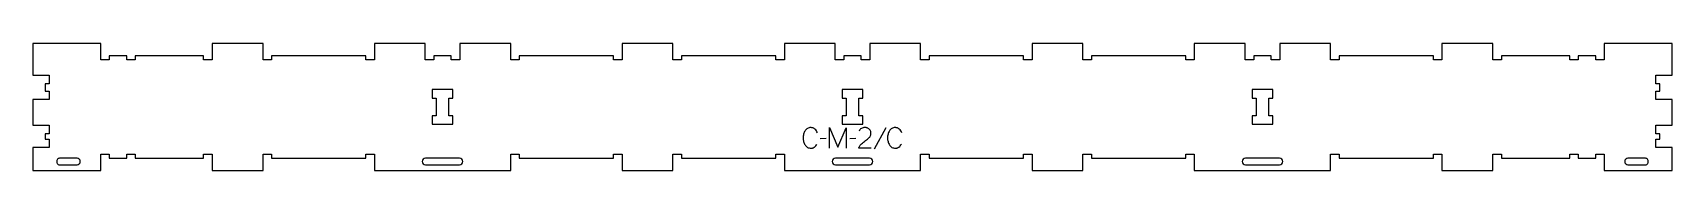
# Model space of a CAD drawing. Extents: x 0 to 2400, y 0 to 186.
import ezdxf

# ---------------------------------------------------------------- set-up
doc = ezdxf.new("R2010")
doc.units = 0
for name, color, linetype in [('1_ANYTOOL_1MMDEEP_LABELS_S', 2, 'CONTINUOUS'), ('3_ANYTOOL_CUTTHROUGH_INSID', 4, 'CONTINUOUS'), ('4_ANYTOOL_CUTTHROUGH_OUTSI', 5, 'CONTINUOUS')]:
    doc.layers.add(name, color=color, linetype=linetype)

msp = doc.modelspace()

# ---------------------------------------------------------------- linework, layer by layer
at = {"layer": '1_ANYTOOL_1MMDEEP_LABELS_S'}
for p, q in [((1248.414286, 62.277358), (1231.228571, 31.505929)), ((1161.114286, 46.634501), (1152.328571, 46.548786)), ((1204.614286, 46.634501), (1195.828571, 46.548786))]:
    msp.add_line(p, q, dxfattribs=at)
for points in [[(1148.471429, 55.248786, 0.059291), (1146.935268, 58.178203, 0.066881), (1144.721429, 60.627358, 0.04529), (1143.404443, 61.551235, 0.046757), (1141.941071, 62.218429, 0.04633), (1140.301159, 62.622761, 0.037303), (1138.614286, 62.748786, 0.054828), (1136.108645, 62.473201, 0.073548), (1133.766071, 61.575572, 0.073729), (1131.796749, 60.047339, 0.056205), (1130.278571, 58.055929, 0.033355), (1129.057402, 55.666053, 0.034965), (1128.173214, 53.132715, 0.034911), (1127.643187, 50.464708, 0.031589), (1127.471429, 47.748786, 0.032085), (1127.645932, 45.032158, 0.035383), (1128.183929, 42.364858, 0.035431), (1129.082417, 39.829701, 0.033598), (1130.321429, 37.441643, 0.058628), (1131.88363, 35.440758, 0.073381), (1133.905357, 33.922001, 0.072539), (1136.35133, 33.020947, 0.05208), (1138.957143, 32.748786, 0.033243), (1140.398518, 32.844723, 0.042283), (1141.807143, 33.155929, 0.042766), (1143.049839, 33.663018, 0.044269), (1144.185714, 34.377358, 0.055485), (1146.197509, 36.292259, 0.045948), (1147.785714, 38.577358)], [(1227.2, 32.791643), (1208.9, 32.834501, -0.034491), (1209.562778, 34.581833, -0.037732), (1210.469643, 36.214858, -0.037744), (1211.608937, 37.689494, -0.03482), (1212.95, 38.984501, -0.00859), (1215.909225, 41.383083, -0.008791), (1218.95, 43.677358, 0.020588), (1221.769288, 45.9108, 0.025206), (1224.371429, 48.391643, 0.046908), (1225.392024, 49.692885, 0.051091), (1226.139286, 51.166643, 0.050722), (1226.588019, 52.814818, 0.041139), (1226.728571, 54.520215, 0.039396), (1226.585927, 56.327801, 0.058519), (1226.096429, 58.066643, 0.060358), (1225.305871, 59.473759, 0.061397), (1224.2, 60.648786, 0.048006), (1222.844043, 61.570746, 0.045901), (1221.339286, 62.223786, 0.045216), (1219.599225, 62.626346, 0.034258), (1217.814286, 62.748786, 0.055622), (1215.179715, 62.454799, 0.079896), (1212.735714, 61.473786, 0.080617), (1210.766327, 59.808086, 0.060287), (1209.328571, 57.648786)], [(1272.028571, 55.248786, 0.059291), (1270.492411, 58.178203, 0.066881), (1268.278571, 60.627358, 0.04529), (1266.961586, 61.551235, 0.046757), (1265.498214, 62.218429, 0.04633), (1263.858302, 62.622761, 0.037303), (1262.171429, 62.748786, 0.054828), (1259.665788, 62.473201, 0.073548), (1257.323214, 61.575572, 0.073729), (1255.353892, 60.047339, 0.056205), (1253.835714, 58.055929, 0.033355), (1252.614545, 55.666053, 0.034965), (1251.730357, 53.132715, 0.034911), (1251.20033, 50.464708, 0.031589), (1251.028571, 47.748786, 0.032085), (1251.203075, 45.032158, 0.035383), (1251.741071, 42.364858, 0.035431), (1252.63956, 39.829701, 0.033598), (1253.878571, 37.441643, 0.058628), (1255.440773, 35.440758, 0.073381), (1257.4625, 33.922001, 0.072539), (1259.908473, 33.020947, 0.05208), (1262.514286, 32.748786, 0.033243), (1263.955661, 32.844723, 0.042283), (1265.364286, 33.155929, 0.042766), (1266.606982, 33.663018, 0.044269), (1267.742857, 34.377358, 0.055485), (1269.754652, 36.292259, 0.045948), (1271.342857, 38.577358)]]:
    msp.add_lwpolyline(points, format="xyb", dxfattribs=at)
msp.add_lwpolyline([(1166.257143, 32.748786), (1166.257143, 62.748786), (1178.257143, 34.377358), (1190.257143, 62.620215), (1190.257143, 32.748786)], dxfattribs=at)
at = {"layer": '3_ANYTOOL_CUTTHROUGH_INSID'}
for points in [[(590.5, 105.544253), (590.5, 80.044253), (584.5, 80.044253), (584.5, 67.544253), (615, 67.544253), (615, 80.044253), (609, 80.044253), (609, 105.544253), (615, 105.544253), (615, 118.044253), (584.5, 118.044253), (584.5, 105.544253)], [(1190.5, 105.544253), (1190.5, 80.044253), (1184.5, 80.044253), (1184.5, 67.544253), (1215, 67.544253), (1215, 80.044253), (1209, 80.044253), (1209, 105.544253), (1215, 105.544253), (1215, 118.044253), (1184.5, 118.044253), (1184.5, 105.544253)], [(1790.5, 105.544253), (1790.5, 80.044253), (1784.5, 80.044253), (1784.5, 67.544253), (1815, 67.544253), (1815, 80.044253), (1809, 80.044253), (1809, 105.544253), (1815, 105.544253), (1815, 118.044253), (1784.5, 118.044253), (1784.5, 105.544253)]]:
    msp.add_lwpolyline(points, close=True, dxfattribs=at)
for points in [[(64.75, 8.5, 1), (64.75, 18), (39.009651, 18, 0.12263), (37.35456, 17.587875, 0.106401), (36.040385, 16.480762, 0.09127), (35.253336, 14.956608, 0.148392), (35.253336, 11.543392, 0.09127), (36.040385, 10.019238, 0.106401), (37.35456, 8.912125, 0.12263), (39.009651, 8.5)], [(574.75, 8.5), (624.75, 8.5, 1), (624.75, 18), (574.75, 18, 1)], [(1174.75, 8.5), (1224.75, 8.5, 1), (1224.75, 18), (1174.75, 18, 1)], [(1774.75, 8.5), (1824.75, 8.5, 1), (1824.75, 18), (1774.75, 18, 1)], [(2334.75, 8.5), (2360.490349, 8.5, 0.12263), (2362.14544, 8.912125, 0.106401), (2363.459615, 10.019238, 0.09127), (2364.246664, 11.543392, 0.148392), (2364.246664, 14.956608, 0.09127), (2363.459615, 16.480762, 0.106401), (2362.14544, 17.587875, 0.12263), (2360.490349, 18), (2334.75, 18, 1)]]:
    msp.add_lwpolyline(points, format="xyb", close=True, dxfattribs=at)
at = {"layer": '4_ANYTOOL_CUTTHROUGH_OUTSI'}
msp.add_lwpolyline([(349.5, 18), (487.5, 18), (487.5, 23.75, -0.414214), (487.75, 24), (499.75, 24, -0.414214), (500, 23.75), (500, 0), (699.5, 0), (699.5, 23.75, -0.414214), (699.75, 24), (711.75, 24, -0.414214), (712, 23.75), (712, 18), (850, 18), (850, 23.75, -0.414214), (850.25, 24), (862.25, 24, -0.414214), (862.5, 23.75), (862.5, 0), (937, 0), (937, 23.75, -0.414214), (937.25, 24), (949.25, 24, -0.414214), (949.5, 23.75), (949.5, 18), (1087.5, 18), (1087.5, 23.75, -0.414214), (1087.75, 24), (1099.75, 24, -0.414214), (1100, 23.75), (1100, 0), (1299.5, 0), (1299.5, 23.75, -0.414214), (1299.75, 24), (1311.75, 24, -0.414214), (1312, 23.75), (1312, 18), (1450, 18), (1450, 23.75, -0.414214), (1450.25, 24), (1462.25, 24, -0.414214), (1462.5, 23.75), (1462.5, 0), (1537, 0), (1537, 23.75, -0.414214), (1537.25, 24), (1549.25, 24, -0.414214), (1549.5, 23.75), (1549.5, 18), (1687.5, 18), (1687.5, 23.75, -0.414214), (1687.75, 24), (1699.75, 24, -0.414214), (1700, 23.75), (1700, 0), (1899.5, 0), (1899.5, 23.75, -0.414214), (1899.75, 24), (1911.75, 24, -0.414214), (1912, 23.75), (1912, 18), (2050, 18), (2050, 23.75, -0.414214), (2050.25, 24), (2062.25, 24, -0.414214), (2062.5, 23.75), (2062.5, 0), (2137, 0), (2137, 23.75, -0.414214), (2137.25, 24), (2149.25, 24, -0.414214), (2149.5, 23.75), (2149.5, 18), (2249.5, 18), (2249.5, 23.75, -0.414214), (2249.75, 24), (2261.75, 24, -0.414214), (2262, 23.75), (2262, 18), (2287.5, 18), (2287.5, 23.75, -0.414214), (2287.75, 24), (2299.75, 24, -0.414214), (2300, 23.75), (2300, 0), (2399.5, 0), (2399.5, 33.5), (2375.75, 33.5, -0.414214), (2375.5, 33.75), (2375.5, 45.75, -0.414214), (2375.75, 46), (2381.5, 46), (2381.5, 53.589), (2375.75, 53.589, -0.414214), (2375.5, 53.839), (2375.5, 65.839, -0.414214), (2375.75, 66.089), (2399.5, 66.089), (2399.5, 103.5), (2375.75, 103.5, -0.414214), (2375.5, 103.75), (2375.5, 115.75, -0.414214), (2375.75, 116), (2381.5, 116), (2381.5, 126.5), (2375.75, 126.5, -0.414214), (2375.5, 126.75), (2375.5, 138.75, -0.414214), (2375.75, 139), (2399.5, 139), (2399.5, 185.5), (2300, 185.5), (2300, 161.75, -0.414214), (2299.75, 161.5), (2287.75, 161.5, -0.414214), (2287.5, 161.75), (2287.5, 167.5), (2262, 167.5), (2262, 161.75, -0.414214), (2261.75, 161.5), (2249.75, 161.5, -0.414214), (2249.5, 161.75), (2249.5, 167.5), (2149.5, 167.5), (2149.5, 161.75, -0.414214), (2149.25, 161.5), (2137.25, 161.5, -0.414214), (2137, 161.75), (2137, 185.5), (2062.5, 185.5), (2062.5, 161.75, -0.414214), (2062.25, 161.5), (2050.25, 161.5, -0.414214), (2050, 161.75), (2050, 167.5), (1912, 167.5), (1912, 161.75, -0.414214), (1911.75, 161.5), (1899.75, 161.5, -0.414214), (1899.5, 161.75), (1899.5, 185.5), (1825, 185.5), (1825, 161.75, -0.414214), (1824.75, 161.5), (1812.75, 161.5, -0.414214), (1812.5, 161.75), (1812.5, 167.5), (1787, 167.5), (1787, 161.75, -0.414214), (1786.75, 161.5), (1774.75, 161.5, -0.414214), (1774.5, 161.75), (1774.5, 185.5), (1700, 185.5), (1700, 161.75, -0.414214), (1699.75, 161.5), (1687.75, 161.5, -0.414214), (1687.5, 161.75), (1687.5, 167.5), (1549.5, 167.5), (1549.5, 161.75, -0.414214), (1549.25, 161.5), (1537.25, 161.5, -0.414214), (1537, 161.75), (1537, 185.5), (1462.5, 185.5), (1462.5, 161.75, -0.414214), (1462.25, 161.5), (1450.25, 161.5, -0.414214), (1450, 161.75), (1450, 167.5), (1312, 167.5), (1312, 161.75, -0.414214), (1311.75, 161.5), (1299.75, 161.5, -0.414214), (1299.5, 161.75), (1299.5, 185.5), (1225, 185.5), (1225, 161.75, -0.414214), (1224.75, 161.5), (1212.75, 161.5, -0.414214), (1212.5, 161.75), (1212.5, 167.5), (1187, 167.5), (1187, 161.75, -0.414214), (1186.75, 161.5), (1174.75, 161.5, -0.414214), (1174.5, 161.75), (1174.5, 185.5), (1100, 185.5), (1100, 161.75, -0.414214), (1099.75, 161.5), (1087.75, 161.5, -0.414214), (1087.5, 161.75), (1087.5, 167.5), (949.5, 167.5), (949.5, 161.75, -0.414214), (949.25, 161.5), (937.25, 161.5, -0.414214), (937, 161.75), (937, 185.5), (862.5, 185.5), (862.5, 161.75, -0.414214), (862.25, 161.5), (850.25, 161.5, -0.414214), (850, 161.75), (850, 167.5), (712, 167.5), (712, 161.75, -0.414214), (711.75, 161.5), (699.75, 161.5, -0.414214), (699.5, 161.75), (699.5, 185.5), (625, 185.5), (625, 161.75, -0.414214), (624.75, 161.5), (612.75, 161.5, -0.414214), (612.5, 161.75), (612.5, 167.5), (587, 167.5), (587, 161.75, -0.414214), (586.75, 161.5), (574.75, 161.5, -0.414214), (574.5, 161.75), (574.5, 185.5), (500, 185.5), (500, 161.75, -0.414214), (499.75, 161.5), (487.75, 161.5, -0.414214), (487.5, 161.75), (487.5, 167.5), (349.5, 167.5), (349.5, 161.75, -0.414214), (349.25, 161.5), (337.25, 161.5, -0.414214), (337, 161.75), (337, 185.5), (262.5, 185.5), (262.5, 161.75, -0.414214), (262.25, 161.5), (250.25, 161.5, -0.414214), (250, 161.75), (250, 167.5), (150, 167.5), (150, 161.75, -0.414214), (149.75, 161.5), (137.75, 161.5, -0.414214), (137.5, 161.75), (137.5, 167.5), (112, 167.5), (112, 161.75, -0.414214), (111.75, 161.5), (99.75, 161.5, -0.414214), (99.5, 161.75), (99.5, 185.5), (0, 185.5), (0, 139), (23.75, 139, -0.414214), (24, 138.75), (24, 126.75, -0.414214), (23.75, 126.5), (18, 126.5), (18, 116), (23.75, 116, -0.414214), (24, 115.75), (24, 103.75, -0.414214), (23.75, 103.5), (0, 103.5), (0, 66.089), (23.75, 66.089, -0.414214), (24, 65.839), (24, 53.839, -0.414214), (23.75, 53.589), (18, 53.589), (18, 46), (23.75, 46, -0.414214), (24, 45.75), (24, 33.75, -0.414214), (23.75, 33.5), (0, 33.5), (0, 0), (99.5, 0), (99.5, 23.75, -0.414214), (99.75, 24), (111.75, 24, -0.414214), (112, 23.75), (112, 18), (137.5, 18), (137.5, 23.75, -0.414214), (137.75, 24), (149.75, 24, -0.414214), (150, 23.75), (150, 18), (250, 18), (250, 23.75, -0.414214), (250.25, 24), (262.25, 24, -0.414214), (262.5, 23.75), (262.5, 0), (337, 0), (337, 23.75, -0.414214), (337.25, 24), (349.25, 24, -0.414214), (349.5, 23.75)], format="xyb", close=True, dxfattribs=at)

doc.saveas('drawing.dxf')
